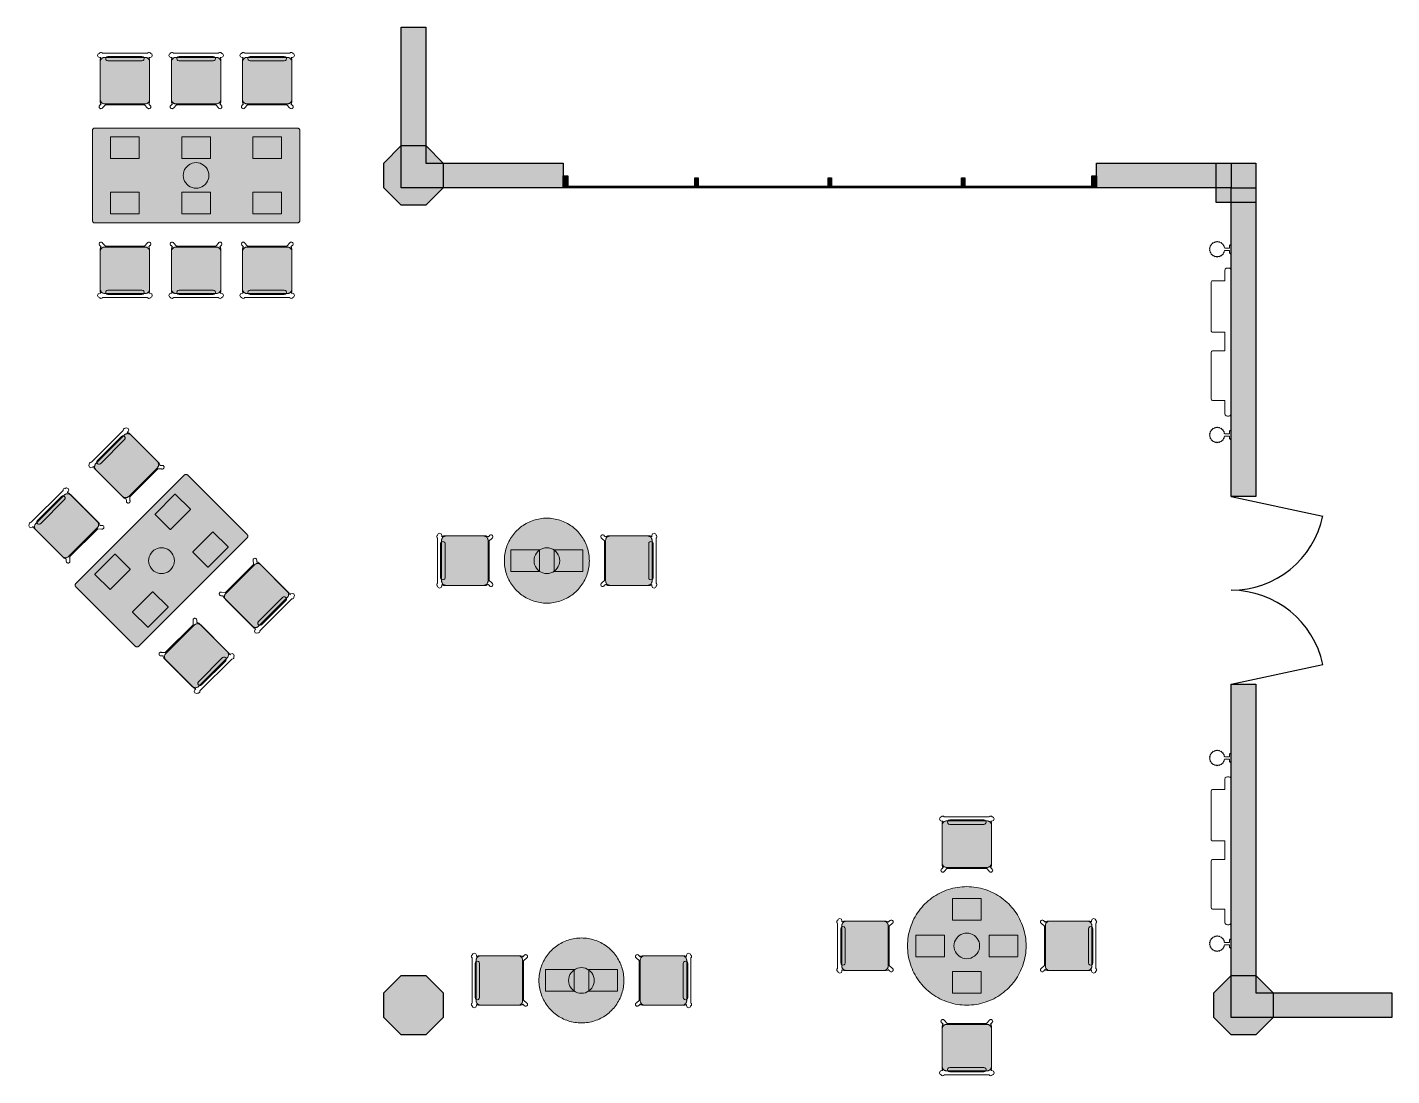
# Model space of a CAD drawing. Extents: x 2172.2 to 2210.6, y 415.3 to 458.1.
# Drawn here: x 2189.73 to 2203.54, y 436.2 to 446.82 of the extents above; entities that cross this region are included whole.
import ezdxf

# ---------------------------------------------------------------- set-up
doc = ezdxf.new("R2010")
doc.units = 0
for name, color, linetype, lineweight in [('AYAA_BR_CHAIRS', 7, 'CONTINUOUS', 18), ('AYAA_BR_COLUMNS', 8, 'CONTINUOUS', 30), ('AYAA_BR_FINE_DETAIL', 8, 'CONTINUOUS', 9), ('AYAA_BR_GLAZING', 4, 'CONTINUOUS', 13), ('AYAA_BR_TABLES', 7, 'CONTINUOUS', 18), ('AYAA_BR_WALL_DECOR', 32, 'CONTINUOUS', 13), ('AYAA_BR_WALL_LIGHTS', 32, 'CONTINUOUS', 13), ('AYAA_BR_WALLS', 7, 'CONTINUOUS', 30)]:
    doc.layers.add(name, color=color, linetype=linetype, lineweight=lineweight)

# ---------------------------------------------------------------- blocks, each defined once
blk = doc.blocks.new('AYAA_BR_ARCHITECTURE')
at = {"layer": 'AYAA_BR_COLUMNS', "true_color": 0xc2b092}
for points in [[(3.511421, 11.014322), (3.334645, 11.191097), (3.334678, 11.441131), (3.511421, 11.61787), (3.761419, 11.61787), (3.938195, 11.441095), (3.938195, 11.191097), (3.761419, 11.014322)], [(12.161418, 11.441093), (12.161418, 11.041099), (11.76142, 11.041145), (11.761422, 11.441093)], [(3.761419, 2.614322), (3.511421, 2.614322), (3.334645, 2.791097), (3.334678, 3.041131), (3.511421, 3.217871), (3.761419, 3.217871), (3.938195, 3.041095), (3.938195, 2.791097)], [(11.911421, 2.614322), (11.734645, 2.791097), (11.734677, 3.041131), (11.911421, 3.217871), (12.161419, 3.217871), (12.338195, 3.041095), (12.338195, 2.791097), (12.161419, 2.614322)]]:
    blk.add_hatch(color=256, dxfattribs=at).paths.add_polyline_path(points)
at = {"layer": 'AYAA_BR_WALLS', "true_color": 0xe4e1d8}
for points in [[(3.51142, 11.191096), (3.51142, 12.816096), (3.76142, 12.816096), (3.76142, 11.441096), (5.149808, 11.441096), (5.149808, 11.191096)], [(10.549808, 11.441096), (11.91142, 11.441096), (11.91142, 11.191096), (10.549808, 11.191096)], [(5.151808, 11.311096), (5.197808, 11.311096), (5.197808, 11.191096), (5.151808, 11.191096)], [(6.482808, 11.291096), (6.516808, 11.291096), (6.516808, 11.191096), (6.482808, 11.191096)], [(7.866808, 11.291096), (7.866808, 11.191096), (7.832808, 11.191096), (7.832808, 11.291096)], [(9.216808, 11.291096), (9.216808, 11.191096), (9.182808, 11.191096), (9.182808, 11.291096)], [(10.501808, 11.311096), (10.547808, 11.311096), (10.547808, 11.191096), (10.501808, 11.191096)], [(11.91142, 11.191096), (12.16142, 11.191096), (12.16142, 8.066096), (11.91142, 8.066096)], [(11.91142, 2.791096), (11.91142, 6.166096), (12.16142, 6.166096), (12.16142, 3.041096), (13.53642, 3.041096), (13.53642, 2.791096)]]:
    blk.add_hatch(color=256, dxfattribs=at).paths.add_polyline_path(points)
at = {"layer": 'AYAA_BR_COLUMNS', "linetype": 'CONTINUOUS', "lineweight": -2}
for points in [[(3.511421, 11.014322), (3.334645, 11.191097), (3.334678, 11.441131), (3.511421, 11.61787), (3.761419, 11.61787), (3.938195, 11.441095), (3.938195, 11.191097), (3.761419, 11.014322)], [(12.161418, 11.441093), (12.161418, 11.041099), (11.76142, 11.041145), (11.761422, 11.441093)], [(3.761419, 2.614322), (3.511421, 2.614322), (3.334645, 2.791097), (3.334678, 3.041131), (3.511421, 3.217871), (3.761419, 3.217871), (3.938195, 3.041095), (3.938195, 2.791097)], [(11.911421, 2.614322), (11.734645, 2.791097), (11.734677, 3.041131), (11.911421, 3.217871), (12.161419, 3.217871), (12.338195, 3.041095), (12.338195, 2.791097), (12.161419, 2.614322)]]:
    blk.add_lwpolyline(points, close=True, dxfattribs=at)
at = {"layer": 'AYAA_BR_GLAZING', "linetype": 'CONTINUOUS', "lineweight": -2}
blk.add_lwpolyline([(10.524808, 11.206096), (10.524808, 11.191096), (5.174808, 11.191096), (5.174808, 11.206096)], close=True, dxfattribs=at)
at = {"layer": 'AYAA_BR_WALLS', "linetype": 'CONTINUOUS', "lineweight": -2}
for points in [[(3.51142, 11.191096), (3.51142, 12.816096), (3.76142, 12.816096), (3.76142, 11.441096), (5.149808, 11.441096), (5.149808, 11.191096)], [(10.549808, 11.441096), (11.91142, 11.441096), (11.91142, 11.191096), (10.549808, 11.191096)], [(5.151808, 11.311096), (5.197808, 11.311096), (5.197808, 11.191096), (5.151808, 11.191096)], [(6.482808, 11.291096), (6.516808, 11.291096), (6.516808, 11.191096), (6.482808, 11.191096)], [(7.866808, 11.291096), (7.866808, 11.191096), (7.832808, 11.191096), (7.832808, 11.291096)], [(9.216808, 11.291096), (9.216808, 11.191096), (9.182808, 11.191096), (9.182808, 11.291096)], [(10.501808, 11.311096), (10.547808, 11.311096), (10.547808, 11.191096), (10.501808, 11.191096)], [(11.91142, 11.191096), (12.16142, 11.191096), (12.16142, 8.066096), (11.91142, 8.066096)], [(11.91142, 2.791096), (11.91142, 6.166096), (12.16142, 6.166096), (12.16142, 3.041096), (13.53642, 3.041096), (13.53642, 2.791096)]]:
    blk.add_lwpolyline(points, close=True, dxfattribs=at)
blk = doc.blocks.new('AYAA_BR_DOOR_D2')
at = {"color": 0, "linetype": 'CONTINUOUS'}
for points in [[(-0.95, 0), (-0.752, 0.929)], [(0.95, 0), (0.752, 0.929)]]:
    blk.add_lwpolyline(points, dxfattribs=at)
at = {"color": 0}
for centre, start, end in [((-0.95, 0), 0, 78), ((0.95, 0), 102, 180)]:
    blk.add_arc(centre, 0.95, start, end, dxfattribs=at)
blk = doc.blocks.new('AYAA_BR_TABLE_SIX')
at = {"true_color": 0xefe8d6}
blk.add_hatch(color=256, dxfattribs=at).paths.add_polyline_path([(-1.049148, -0.46147), (-1.049786, -0.458263), (-1.05, -0.455), (-1.05, 0.455), (-1.049786, 0.458263), (-1.049148, 0.46147), (-1.048097, 0.464567), (-1.046651, 0.4675), (-1.044834, 0.470219), (-1.042678, 0.472678), (-1.040219, 0.474834), (-1.0375, 0.476651), (-1.034567, 0.478097), (-1.03147, 0.479148), (-1.028263, 0.479786), (-1.025, 0.48), (1.025, 0.48), (1.028263, 0.479786), (1.03147, 0.479148), (1.034567, 0.478097), (1.0375, 0.476651), (1.040219, 0.474834), (1.042678, 0.472678), (1.044834, 0.470219), (1.046651, 0.4675), (1.048097, 0.464567), (1.049148, 0.46147), (1.049786, 0.458263), (1.05, 0.455), (1.05, -0.455), (1.049786, -0.458263), (1.049148, -0.46147), (1.048097, -0.464567), (1.046651, -0.4675), (1.044834, -0.470219), (1.042678, -0.472678), (1.040219, -0.474834), (1.0375, -0.476651), (1.034567, -0.478097), (1.03147, -0.479148), (1.028263, -0.479786), (1.025, -0.48), (-1.025, -0.48), (-1.028263, -0.479786), (-1.03147, -0.479148), (-1.034567, -0.478097), (-1.0375, -0.476651), (-1.040219, -0.474834), (-1.042678, -0.472678), (-1.044834, -0.470219), (-1.046651, -0.4675), (-1.048097, -0.464567)])
at = {"color": 0, "linetype": 'CONTINUOUS', "lineweight": -2}
blk.add_lwpolyline([(-1.05, -0.455), (-1.05, 0.455), (-1.049786, 0.458263), (-1.049148, 0.46147), (-1.048097, 0.464567), (-1.046651, 0.4675), (-1.044834, 0.470219), (-1.042678, 0.472678), (-1.040219, 0.474834), (-1.0375, 0.476651), (-1.034567, 0.478097), (-1.03147, 0.479148), (-1.028263, 0.479786), (-1.025, 0.48), (1.025, 0.48), (1.028263, 0.479786), (1.03147, 0.479148), (1.034567, 0.478097), (1.0375, 0.476651), (1.040219, 0.474834), (1.042678, 0.472678), (1.044834, 0.470219), (1.046651, 0.4675), (1.048097, 0.464567), (1.049148, 0.46147), (1.049786, 0.458263), (1.05, 0.455), (1.05, -0.455), (1.049786, -0.458263), (1.049148, -0.46147), (1.048097, -0.464567), (1.046651, -0.4675), (1.044834, -0.470219), (1.042678, -0.472678), (1.040219, -0.474834), (1.0375, -0.476651), (1.034567, -0.478097), (1.03147, -0.479148), (1.028263, -0.479786), (1.025, -0.48), (-1.025, -0.48), (-1.028263, -0.479786), (-1.03147, -0.479148), (-1.034567, -0.478097), (-1.0375, -0.476651), (-1.040219, -0.474834), (-1.042678, -0.472678), (-1.044834, -0.470219), (-1.046651, -0.4675), (-1.048097, -0.464567), (-1.049148, -0.46147), (-1.049786, -0.458263)], close=True, dxfattribs=at)
at = {"layer": 'AYAA_BR_FINE_DETAIL', "linetype": 'CONTINUOUS', "lineweight": -2}
for points in [[(-0.865, 0.388), (-0.864733, 0.388999), (-0.863999, 0.389733), (-0.863, 0.39), (-0.577, 0.39), (-0.576001, 0.389733), (-0.575267, 0.388999), (-0.575, 0.388), (-0.575, 0.172), (-0.575267, 0.171001), (-0.576001, 0.170267), (-0.577, 0.17), (-0.863, 0.17), (-0.863999, 0.170267), (-0.864733, 0.171001), (-0.865, 0.172)], [(0.143999, 0.389733), (0.144733, 0.388999), (0.145, 0.388), (0.145, 0.172), (0.144733, 0.171001), (0.143999, 0.170267), (0.143, 0.17), (-0.143, 0.17), (-0.143999, 0.170267), (-0.144733, 0.171001), (-0.145, 0.172), (-0.145, 0.388), (-0.144733, 0.388999), (-0.143999, 0.389733), (-0.143, 0.39), (0.143, 0.39)], [(0.577, 0.39), (0.863, 0.39), (0.863999, 0.389733), (0.864733, 0.388999), (0.865, 0.388), (0.865, 0.172), (0.864733, 0.171001), (0.863999, 0.170267), (0.863, 0.17), (0.577, 0.17), (0.576001, 0.170267), (0.575267, 0.171001), (0.575, 0.172), (0.575, 0.388), (0.575267, 0.388999), (0.576001, 0.389733)], [(-0.123637, 0.040172), (-0.115831, 0.059019), (-0.105172, 0.076412), (-0.091924, 0.091924), (-0.076412, 0.105172), (-0.059019, 0.115831), (-0.040172, 0.123637), (-0.020336, 0.128399), (0, 0.13), (0.020336, 0.128399), (0.040172, 0.123637), (0.059019, 0.115831), (0.076412, 0.105172), (0.091924, 0.091924), (0.105172, 0.076412), (0.115831, 0.059019), (0.123637, 0.040172), (0.128399, 0.020336), (0.13, 0), (0.128399, -0.020336), (0.123637, -0.040172), (0.115831, -0.059019), (0.105172, -0.076412), (0.091924, -0.091924), (0.076412, -0.105172), (0.059019, -0.115831), (0.040172, -0.123637), (0.020336, -0.128399), (0, -0.13), (-0.020336, -0.128399), (-0.040172, -0.123637), (-0.059019, -0.115831), (-0.076412, -0.105172), (-0.091924, -0.091924), (-0.105172, -0.076412), (-0.115831, -0.059019), (-0.123637, -0.040172), (-0.128399, -0.020336), (-0.13, 0), (-0.128399, 0.020336)], [(-0.576001, -0.170267), (-0.575267, -0.171001), (-0.575, -0.172), (-0.575, -0.388), (-0.575267, -0.388999), (-0.576001, -0.389733), (-0.577, -0.39), (-0.863, -0.39), (-0.863999, -0.389733), (-0.864733, -0.388999), (-0.865, -0.388), (-0.865, -0.172), (-0.864733, -0.171001), (-0.863999, -0.170267), (-0.863, -0.17), (-0.577, -0.17)], [(-0.143, -0.17), (0.143, -0.17), (0.143999, -0.170267), (0.144733, -0.171001), (0.145, -0.172), (0.145, -0.388), (0.144733, -0.388999), (0.143999, -0.389733), (0.143, -0.39), (-0.143, -0.39), (-0.143999, -0.389733), (-0.144733, -0.388999), (-0.145, -0.388), (-0.145, -0.172), (-0.144733, -0.171001), (-0.143999, -0.170267)], [(0.576001, -0.170267), (0.577, -0.17), (0.863, -0.17), (0.863999, -0.170267), (0.864733, -0.171001), (0.865, -0.172), (0.865, -0.388), (0.864733, -0.388999), (0.863999, -0.389733), (0.863, -0.39), (0.577, -0.39), (0.576001, -0.389733), (0.575267, -0.388999), (0.575, -0.388), (0.575, -0.172), (0.575267, -0.171001)]]:
    blk.add_lwpolyline(points, close=True, dxfattribs=at)
blk = doc.blocks.new('AYAA_BR_CHAIR_OLIVE')
at = {"true_color": 0xd7dec3}
blk.add_hatch(color=256, dxfattribs=at).paths.add_polyline_path([(-0.247475, -0.204863), (-0.248872, -0.200013), (-0.249717, -0.195038), (-0.25, -0.19), (-0.25, 0.19), (-0.249717, 0.195038), (-0.248872, 0.200013), (-0.247475, 0.204863), (-0.245544, 0.209525), (-0.243103, 0.213941), (-0.240182, 0.218057), (-0.23682, 0.22182), (-0.233057, 0.225182), (-0.228941, 0.228103), (-0.224525, 0.230544), (-0.219863, 0.232475), (-0.215013, 0.233872), (-0.210038, 0.234717), (-0.205, 0.235), (0.205, 0.235), (0.210038, 0.234717), (0.215013, 0.233872), (0.219863, 0.232475), (0.224525, 0.230544), (0.228941, 0.228103), (0.233057, 0.225182), (0.23682, 0.22182), (0.240182, 0.218057), (0.243103, 0.213941), (0.245544, 0.209525), (0.247475, 0.204863), (0.248872, 0.200013), (0.249717, 0.195038), (0.25, 0.19), (0.25, -0.19), (0.249717, -0.195038), (0.248872, -0.200013), (0.247475, -0.204863), (0.245544, -0.209525), (0.243103, -0.213941), (0.240182, -0.218057), (0.23682, -0.22182), (0.233057, -0.225182), (0.228941, -0.228103), (0.224525, -0.230544), (0.219863, -0.232475), (0.215013, -0.233872), (0.210038, -0.234717), (0.205, -0.235), (-0.205, -0.235), (-0.210038, -0.234717), (-0.215013, -0.233872), (-0.219863, -0.232475), (-0.224525, -0.230544), (-0.228941, -0.228103), (-0.233057, -0.225182), (-0.23682, -0.22182), (-0.240182, -0.218057), (-0.243103, -0.213941), (-0.245544, -0.209525)])
at = {"color": 0, "linetype": 'CONTINUOUS', "lineweight": -2}
for points in [[(-0.255, -0.233), (-0.242972, -0.233), (-0.245992, -0.22998), (-0.25, -0.215), (-0.25, 0.215), (-0.245992, 0.22998), (-0.240149, 0.235823), (-0.252556, 0.249383), (-0.254118, 0.250179), (-0.258321, 0.254382), (-0.26102, 0.259679), (-0.26195, 0.26555), (-0.26102, 0.271421), (-0.258321, 0.276718), (-0.254118, 0.280921), (-0.248821, 0.28362), (-0.24295, 0.28455), (-0.237079, 0.28362), (-0.231782, 0.280921), (-0.227579, 0.276718), (-0.22608, 0.273776), (-0.20172, 0.24715), (-0.200943, 0.245), (0.200943, 0.245), (0.20172, 0.24715), (0.22608, 0.273776), (0.227579, 0.276718), (0.231782, 0.280921), (0.237079, 0.28362), (0.24295, 0.28455), (0.248821, 0.28362), (0.254118, 0.280921), (0.258321, 0.276718), (0.26102, 0.271421), (0.26195, 0.26555), (0.26102, 0.259679), (0.258321, 0.254382), (0.254118, 0.250179), (0.252556, 0.249383), (0.240149, 0.235823), (0.245992, 0.22998), (0.25, 0.215), (0.25, -0.215), (0.245992, -0.22998), (0.242972, -0.233), (0.255, -0.233), (0.270556, -0.239444), (0.277, -0.255), (0.270556, -0.270556), (0.259027, -0.275332), (0.258321, -0.276718), (0.254118, -0.280921), (0.248821, -0.28362), (0.24295, -0.28455), (0.237079, -0.28362), (0.231782, -0.280921), (0.227861, -0.277), (-0.227861, -0.277), (-0.231782, -0.280921), (-0.237079, -0.28362), (-0.24295, -0.28455), (-0.248821, -0.28362), (-0.254118, -0.280921), (-0.258321, -0.276718), (-0.259027, -0.275332), (-0.270556, -0.270556), (-0.277, -0.255), (-0.270556, -0.239444)], [(-0.247475, -0.204863), (-0.248872, -0.200013), (-0.249717, -0.195038), (-0.25, -0.19), (-0.25, 0.19), (-0.249717, 0.195038), (-0.248872, 0.200013), (-0.247475, 0.204863), (-0.245544, 0.209525), (-0.243103, 0.213941), (-0.240182, 0.218057), (-0.23682, 0.22182), (-0.233057, 0.225182), (-0.228941, 0.228103), (-0.224525, 0.230544), (-0.219863, 0.232475), (-0.215013, 0.233872), (-0.210038, 0.234717), (-0.205, 0.235), (0.205, 0.235), (0.210038, 0.234717), (0.215013, 0.233872), (0.219863, 0.232475), (0.224525, 0.230544), (0.228941, 0.228103), (0.233057, 0.225182), (0.23682, 0.22182), (0.240182, 0.218057), (0.243103, 0.213941), (0.245544, 0.209525), (0.247475, 0.204863), (0.248872, 0.200013), (0.249717, 0.195038), (0.25, 0.19), (0.25, -0.19), (0.249717, -0.195038), (0.248872, -0.200013), (0.247475, -0.204863), (0.245544, -0.209525), (0.243103, -0.213941), (0.240182, -0.218057), (0.23682, -0.22182), (0.233057, -0.225182), (0.228941, -0.228103), (0.224525, -0.230544), (0.219863, -0.232475), (0.215013, -0.233872), (0.210038, -0.234717), (0.205, -0.235), (-0.205, -0.235), (-0.210038, -0.234717), (-0.215013, -0.233872), (-0.219863, -0.232475), (-0.224525, -0.230544), (-0.228941, -0.228103), (-0.233057, -0.225182), (-0.23682, -0.22182), (-0.240182, -0.218057), (-0.243103, -0.213941), (-0.245544, -0.209525)], [(-0.183735, -0.203506), (-0.1725, -0.2005), (0.1725, -0.2005), (0.183735, -0.203506), (0.191994, -0.211765), (0.195, -0.223), (0.191994, -0.234235), (0.183735, -0.242494), (0.1725, -0.2455), (-0.1725, -0.2455), (-0.183735, -0.242494), (-0.191994, -0.234235), (-0.195, -0.223), (-0.191994, -0.211765)]]:
    blk.add_lwpolyline(points, close=True, dxfattribs=at)
blk = doc.blocks.new('AYAA_BR_CHAIR_IVORY')
at = {"true_color": 0xeee6d3}
blk.add_hatch(color=256, dxfattribs=at).paths.add_polyline_path([(-0.247475, -0.204863), (-0.248872, -0.200013), (-0.249717, -0.195038), (-0.25, -0.19), (-0.25, 0.19), (-0.249717, 0.195038), (-0.248872, 0.200013), (-0.247475, 0.204863), (-0.245544, 0.209525), (-0.243103, 0.213941), (-0.240182, 0.218057), (-0.23682, 0.22182), (-0.233057, 0.225182), (-0.228941, 0.228103), (-0.224525, 0.230544), (-0.219863, 0.232475), (-0.215013, 0.233872), (-0.210038, 0.234717), (-0.205, 0.235), (0.205, 0.235), (0.210038, 0.234717), (0.215013, 0.233872), (0.219863, 0.232475), (0.224525, 0.230544), (0.228941, 0.228103), (0.233057, 0.225182), (0.23682, 0.22182), (0.240182, 0.218057), (0.243103, 0.213941), (0.245544, 0.209525), (0.247475, 0.204863), (0.248872, 0.200013), (0.249717, 0.195038), (0.25, 0.19), (0.25, -0.19), (0.249717, -0.195038), (0.248872, -0.200013), (0.247475, -0.204863), (0.245544, -0.209525), (0.243103, -0.213941), (0.240182, -0.218057), (0.23682, -0.22182), (0.233057, -0.225182), (0.228941, -0.228103), (0.224525, -0.230544), (0.219863, -0.232475), (0.215013, -0.233872), (0.210038, -0.234717), (0.205, -0.235), (-0.205, -0.235), (-0.210038, -0.234717), (-0.215013, -0.233872), (-0.219863, -0.232475), (-0.224525, -0.230544), (-0.228941, -0.228103), (-0.233057, -0.225182), (-0.23682, -0.22182), (-0.240182, -0.218057), (-0.243103, -0.213941), (-0.245544, -0.209525)])
at = {"color": 0, "linetype": 'CONTINUOUS', "lineweight": -2}
for points in [[(-0.255, -0.233), (-0.242972, -0.233), (-0.245992, -0.22998), (-0.25, -0.215), (-0.25, 0.215), (-0.245992, 0.22998), (-0.240149, 0.235823), (-0.252556, 0.249383), (-0.254118, 0.250179), (-0.258321, 0.254382), (-0.26102, 0.259679), (-0.26195, 0.26555), (-0.26102, 0.271421), (-0.258321, 0.276718), (-0.254118, 0.280921), (-0.248821, 0.28362), (-0.24295, 0.28455), (-0.237079, 0.28362), (-0.231782, 0.280921), (-0.227579, 0.276718), (-0.22608, 0.273776), (-0.20172, 0.24715), (-0.200943, 0.245), (0.200943, 0.245), (0.20172, 0.24715), (0.22608, 0.273776), (0.227579, 0.276718), (0.231782, 0.280921), (0.237079, 0.28362), (0.24295, 0.28455), (0.248821, 0.28362), (0.254118, 0.280921), (0.258321, 0.276718), (0.26102, 0.271421), (0.26195, 0.26555), (0.26102, 0.259679), (0.258321, 0.254382), (0.254118, 0.250179), (0.252556, 0.249383), (0.240149, 0.235823), (0.245992, 0.22998), (0.25, 0.215), (0.25, -0.215), (0.245992, -0.22998), (0.242972, -0.233), (0.255, -0.233), (0.270556, -0.239444), (0.277, -0.255), (0.270556, -0.270556), (0.259027, -0.275332), (0.258321, -0.276718), (0.254118, -0.280921), (0.248821, -0.28362), (0.24295, -0.28455), (0.237079, -0.28362), (0.231782, -0.280921), (0.227861, -0.277), (-0.227861, -0.277), (-0.231782, -0.280921), (-0.237079, -0.28362), (-0.24295, -0.28455), (-0.248821, -0.28362), (-0.254118, -0.280921), (-0.258321, -0.276718), (-0.259027, -0.275332), (-0.270556, -0.270556), (-0.277, -0.255), (-0.270556, -0.239444)], [(-0.247475, -0.204863), (-0.248872, -0.200013), (-0.249717, -0.195038), (-0.25, -0.19), (-0.25, 0.19), (-0.249717, 0.195038), (-0.248872, 0.200013), (-0.247475, 0.204863), (-0.245544, 0.209525), (-0.243103, 0.213941), (-0.240182, 0.218057), (-0.23682, 0.22182), (-0.233057, 0.225182), (-0.228941, 0.228103), (-0.224525, 0.230544), (-0.219863, 0.232475), (-0.215013, 0.233872), (-0.210038, 0.234717), (-0.205, 0.235), (0.205, 0.235), (0.210038, 0.234717), (0.215013, 0.233872), (0.219863, 0.232475), (0.224525, 0.230544), (0.228941, 0.228103), (0.233057, 0.225182), (0.23682, 0.22182), (0.240182, 0.218057), (0.243103, 0.213941), (0.245544, 0.209525), (0.247475, 0.204863), (0.248872, 0.200013), (0.249717, 0.195038), (0.25, 0.19), (0.25, -0.19), (0.249717, -0.195038), (0.248872, -0.200013), (0.247475, -0.204863), (0.245544, -0.209525), (0.243103, -0.213941), (0.240182, -0.218057), (0.23682, -0.22182), (0.233057, -0.225182), (0.228941, -0.228103), (0.224525, -0.230544), (0.219863, -0.232475), (0.215013, -0.233872), (0.210038, -0.234717), (0.205, -0.235), (-0.205, -0.235), (-0.210038, -0.234717), (-0.215013, -0.233872), (-0.219863, -0.232475), (-0.224525, -0.230544), (-0.228941, -0.228103), (-0.233057, -0.225182), (-0.23682, -0.22182), (-0.240182, -0.218057), (-0.243103, -0.213941), (-0.245544, -0.209525)], [(-0.183735, -0.203506), (-0.1725, -0.2005), (0.1725, -0.2005), (0.183735, -0.203506), (0.191994, -0.211765), (0.195, -0.223), (0.191994, -0.234235), (0.183735, -0.242494), (0.1725, -0.2455), (-0.1725, -0.2455), (-0.183735, -0.242494), (-0.191994, -0.234235), (-0.195, -0.223), (-0.191994, -0.211765)]]:
    blk.add_lwpolyline(points, close=True, dxfattribs=at)
blk = doc.blocks.new('AYAA_BR_TABLE_ROUND')
at = {"true_color": 0xefe8d6}
blk.add_hatch(color=256, dxfattribs=at).paths.add_polyline_path([(-0.523498, -0.293173), (-0.534604, -0.272394), (-0.544886, -0.251196), (-0.554328, -0.22961), (-0.562915, -0.20767), (-0.570634, -0.18541), (-0.577473, -0.162864), (-0.583422, -0.140067), (-0.588471, -0.117054), (-0.592613, -0.093861), (-0.595841, -0.070522), (-0.59815, -0.047075), (-0.599537, -0.023556), (-0.6, 0), (-0.599537, 0.023556), (-0.59815, 0.047075), (-0.595841, 0.070522), (-0.592613, 0.093861), (-0.588471, 0.117054), (-0.583422, 0.140067), (-0.577473, 0.162864), (-0.570634, 0.18541), (-0.562915, 0.20767), (-0.554328, 0.22961), (-0.544886, 0.251196), (-0.534604, 0.272394), (-0.523498, 0.293173), (-0.511584, 0.313499), (-0.498882, 0.333342), (-0.48541, 0.352671), (-0.47119, 0.371456), (-0.456244, 0.389669), (-0.440594, 0.40728), (-0.424264, 0.424264), (-0.40728, 0.440594), (-0.389669, 0.456244), (-0.371456, 0.47119), (-0.352671, 0.48541), (-0.333342, 0.498882), (-0.313499, 0.511584), (-0.293173, 0.523498), (-0.272394, 0.534604), (-0.251196, 0.544886), (-0.22961, 0.554328), (-0.20767, 0.562915), (-0.18541, 0.570634), (-0.162864, 0.577473), (-0.140067, 0.583422), (-0.117054, 0.588471), (-0.093861, 0.592613), (-0.070522, 0.595841), (-0.047075, 0.59815), (-0.023556, 0.599537), (0, 0.6), (0.023556, 0.599537), (0.047075, 0.59815), (0.070522, 0.595841), (0.093861, 0.592613), (0.117054, 0.588471), (0.140067, 0.583422), (0.162864, 0.577473), (0.18541, 0.570634), (0.20767, 0.562915), (0.22961, 0.554328), (0.251196, 0.544886), (0.272394, 0.534604), (0.293173, 0.523498), (0.313499, 0.511584), (0.333342, 0.498882), (0.352671, 0.48541), (0.371456, 0.47119), (0.389669, 0.456244), (0.40728, 0.440594), (0.424264, 0.424264), (0.440594, 0.40728), (0.456244, 0.389669), (0.47119, 0.371456), (0.48541, 0.352671), (0.498882, 0.333342), (0.511584, 0.313499), (0.523498, 0.293173), (0.534604, 0.272394), (0.544886, 0.251196), (0.554328, 0.22961), (0.562915, 0.20767), (0.570634, 0.18541), (0.577473, 0.162864), (0.583422, 0.140067), (0.588471, 0.117054), (0.592613, 0.093861), (0.595841, 0.070522), (0.59815, 0.047075), (0.599537, 0.023556), (0.6, 0), (0.599537, -0.023556), (0.59815, -0.047075), (0.595841, -0.070522), (0.592613, -0.093861), (0.588471, -0.117054), (0.583422, -0.140067), (0.577473, -0.162864), (0.570634, -0.18541), (0.562915, -0.20767), (0.554328, -0.22961), (0.544886, -0.251196), (0.534604, -0.272394), (0.523498, -0.293173), (0.511584, -0.313499), (0.498882, -0.333342), (0.48541, -0.352671), (0.47119, -0.371456), (0.456244, -0.389669), (0.440594, -0.40728), (0.424264, -0.424264), (0.40728, -0.440594), (0.389669, -0.456244), (0.371456, -0.47119), (0.352671, -0.48541), (0.333342, -0.498882), (0.313499, -0.511584), (0.293173, -0.523498), (0.272394, -0.534604), (0.251196, -0.544886), (0.22961, -0.554328), (0.20767, -0.562915), (0.18541, -0.570634), (0.162864, -0.577473), (0.140067, -0.583422), (0.117054, -0.588471), (0.093861, -0.592613), (0.070522, -0.595841), (0.047075, -0.59815), (0.023556, -0.599537), (0, -0.6), (-0.023556, -0.599537), (-0.047075, -0.59815), (-0.070522, -0.595841), (-0.093861, -0.592613), (-0.117054, -0.588471), (-0.140067, -0.583422), (-0.162864, -0.577473), (-0.18541, -0.570634), (-0.20767, -0.562915), (-0.22961, -0.554328), (-0.251196, -0.544886), (-0.272394, -0.534604), (-0.293173, -0.523498), (-0.313499, -0.511584), (-0.333342, -0.498882), (-0.352671, -0.48541), (-0.371456, -0.47119), (-0.389669, -0.456244), (-0.40728, -0.440594), (-0.424264, -0.424264), (-0.440594, -0.40728), (-0.456244, -0.389669), (-0.47119, -0.371456), (-0.48541, -0.352671), (-0.498882, -0.333342), (-0.511584, -0.313499)])
at = {"color": 0, "linetype": 'CONTINUOUS', "lineweight": -2}
blk.add_lwpolyline([(-0.498882, -0.333342), (-0.511584, -0.313499), (-0.523498, -0.293173), (-0.534604, -0.272394), (-0.544886, -0.251196), (-0.554328, -0.22961), (-0.562915, -0.20767), (-0.570634, -0.18541), (-0.577473, -0.162864), (-0.583422, -0.140067), (-0.588471, -0.117054), (-0.592613, -0.093861), (-0.595841, -0.070522), (-0.59815, -0.047075), (-0.599537, -0.023556), (-0.6, 0), (-0.599537, 0.023556), (-0.59815, 0.047075), (-0.595841, 0.070522), (-0.592613, 0.093861), (-0.588471, 0.117054), (-0.583422, 0.140067), (-0.577473, 0.162864), (-0.570634, 0.18541), (-0.562915, 0.20767), (-0.554328, 0.22961), (-0.544886, 0.251196), (-0.534604, 0.272394), (-0.523498, 0.293173), (-0.511584, 0.313499), (-0.498882, 0.333342), (-0.48541, 0.352671), (-0.47119, 0.371456), (-0.456244, 0.389669), (-0.440594, 0.40728), (-0.424264, 0.424264), (-0.40728, 0.440594), (-0.389669, 0.456244), (-0.371456, 0.47119), (-0.352671, 0.48541), (-0.333342, 0.498882), (-0.313499, 0.511584), (-0.293173, 0.523498), (-0.272394, 0.534604), (-0.251196, 0.544886), (-0.22961, 0.554328), (-0.20767, 0.562915), (-0.18541, 0.570634), (-0.162864, 0.577473), (-0.140067, 0.583422), (-0.117054, 0.588471), (-0.093861, 0.592613), (-0.070522, 0.595841), (-0.047075, 0.59815), (-0.023556, 0.599537), (0, 0.6), (0.023556, 0.599537), (0.047075, 0.59815), (0.070522, 0.595841), (0.093861, 0.592613), (0.117054, 0.588471), (0.140067, 0.583422), (0.162864, 0.577473), (0.18541, 0.570634), (0.20767, 0.562915), (0.22961, 0.554328), (0.251196, 0.544886), (0.272394, 0.534604), (0.293173, 0.523498), (0.313499, 0.511584), (0.333342, 0.498882), (0.352671, 0.48541), (0.371456, 0.47119), (0.389669, 0.456244), (0.40728, 0.440594), (0.424264, 0.424264), (0.440594, 0.40728), (0.456244, 0.389669), (0.47119, 0.371456), (0.48541, 0.352671), (0.498882, 0.333342), (0.511584, 0.313499), (0.523498, 0.293173), (0.534604, 0.272394), (0.544886, 0.251196), (0.554328, 0.22961), (0.562915, 0.20767), (0.570634, 0.18541), (0.577473, 0.162864), (0.583422, 0.140067), (0.588471, 0.117054), (0.592613, 0.093861), (0.595841, 0.070522), (0.59815, 0.047075), (0.599537, 0.023556), (0.6, 0), (0.599537, -0.023556), (0.59815, -0.047075), (0.595841, -0.070522), (0.592613, -0.093861), (0.588471, -0.117054), (0.583422, -0.140067), (0.577473, -0.162864), (0.570634, -0.18541), (0.562915, -0.20767), (0.554328, -0.22961), (0.544886, -0.251196), (0.534604, -0.272394), (0.523498, -0.293173), (0.511584, -0.313499), (0.498882, -0.333342), (0.48541, -0.352671), (0.47119, -0.371456), (0.456244, -0.389669), (0.440594, -0.40728), (0.424264, -0.424264), (0.40728, -0.440594), (0.389669, -0.456244), (0.371456, -0.47119), (0.352671, -0.48541), (0.333342, -0.498882), (0.313499, -0.511584), (0.293173, -0.523498), (0.272394, -0.534604), (0.251196, -0.544886), (0.22961, -0.554328), (0.20767, -0.562915), (0.18541, -0.570634), (0.162864, -0.577473), (0.140067, -0.583422), (0.117054, -0.588471), (0.093861, -0.592613), (0.070522, -0.595841), (0.047075, -0.59815), (0.023556, -0.599537), (0, -0.6), (-0.023556, -0.599537), (-0.047075, -0.59815), (-0.070522, -0.595841), (-0.093861, -0.592613), (-0.117054, -0.588471), (-0.140067, -0.583422), (-0.162864, -0.577473), (-0.18541, -0.570634), (-0.20767, -0.562915), (-0.22961, -0.554328), (-0.251196, -0.544886), (-0.272394, -0.534604), (-0.293173, -0.523498), (-0.313499, -0.511584), (-0.333342, -0.498882), (-0.352671, -0.48541), (-0.371456, -0.47119), (-0.389669, -0.456244), (-0.40728, -0.440594), (-0.424264, -0.424264), (-0.440594, -0.40728), (-0.456244, -0.389669), (-0.47119, -0.371456), (-0.48541, -0.352671)], close=True, dxfattribs=at)
at = {"layer": 'AYAA_BR_FINE_DETAIL', "linetype": 'CONTINUOUS', "lineweight": -2}
for points in [[(-0.143999, 0.479733), (-0.143, 0.48), (0.143, 0.48), (0.143999, 0.479733), (0.144733, 0.478999), (0.145, 0.478), (0.145, 0.262), (0.144733, 0.261001), (0.143999, 0.260267), (0.143, 0.26), (-0.143, 0.26), (-0.143999, 0.260267), (-0.144733, 0.261001), (-0.145, 0.262), (-0.145, 0.478), (-0.144733, 0.478999)], [(-0.227, 0.11), (-0.226001, 0.109733), (-0.225267, 0.108999), (-0.225, 0.108), (-0.225, -0.108), (-0.225267, -0.108999), (-0.226001, -0.109733), (-0.227, -0.11), (-0.513, -0.11), (-0.513999, -0.109733), (-0.514733, -0.108999), (-0.515, -0.108), (-0.515, 0.108), (-0.514733, 0.108999), (-0.513999, 0.109733), (-0.513, 0.11)], [(-0.123637, 0.040172), (-0.115831, 0.059019), (-0.105172, 0.076412), (-0.091924, 0.091924), (-0.076412, 0.105172), (-0.059019, 0.115831), (-0.040172, 0.123637), (-0.020336, 0.128399), (0, 0.13), (0.020336, 0.128399), (0.040172, 0.123637), (0.059019, 0.115831), (0.076412, 0.105172), (0.091924, 0.091924), (0.105172, 0.076412), (0.115831, 0.059019), (0.123637, 0.040172), (0.128399, 0.020336), (0.13, 0), (0.128399, -0.020336), (0.123637, -0.040172), (0.115831, -0.059019), (0.105172, -0.076412), (0.091924, -0.091924), (0.076412, -0.105172), (0.059019, -0.115831), (0.040172, -0.123637), (0.020336, -0.128399), (0, -0.13), (-0.020336, -0.128399), (-0.040172, -0.123637), (-0.059019, -0.115831), (-0.076412, -0.105172), (-0.091924, -0.091924), (-0.105172, -0.076412), (-0.115831, -0.059019), (-0.123637, -0.040172), (-0.128399, -0.020336), (-0.13, 0), (-0.128399, 0.020336)], [(0.225, -0.108), (0.225, 0.108), (0.225267, 0.108999), (0.226001, 0.109733), (0.227, 0.11), (0.513, 0.11), (0.513999, 0.109733), (0.514733, 0.108999), (0.515, 0.108), (0.515, -0.108), (0.514733, -0.108999), (0.513999, -0.109733), (0.513, -0.11), (0.227, -0.11), (0.226001, -0.109733), (0.225267, -0.108999)], [(-0.143, -0.26), (0.143, -0.26), (0.143999, -0.260267), (0.144733, -0.261001), (0.145, -0.262), (0.145, -0.478), (0.144733, -0.478999), (0.143999, -0.479733), (0.143, -0.48), (-0.143, -0.48), (-0.143999, -0.479733), (-0.144733, -0.478999), (-0.145, -0.478), (-0.145, -0.262), (-0.144733, -0.261001), (-0.143999, -0.260267)]]:
    blk.add_lwpolyline(points, close=True, dxfattribs=at)
blk = doc.blocks.new('AYAA_BR_TABLE_TWO')
at = {"true_color": 0xefe8d6}
blk.add_hatch(color=256, dxfattribs=at).paths.add_polyline_path([(-0.408954, -0.132877), (-0.413856, -0.116719), (-0.418119, -0.100382), (-0.421738, -0.083889), (-0.424706, -0.067267), (-0.427019, -0.050541), (-0.428674, -0.033737), (-0.429668, -0.016882), (-0.43, 0), (-0.429668, 0.016882), (-0.428674, 0.033737), (-0.427019, 0.050541), (-0.424706, 0.067267), (-0.421738, 0.083889), (-0.418119, 0.100382), (-0.413856, 0.116719), (-0.408954, 0.132877), (-0.403422, 0.14883), (-0.397268, 0.164554), (-0.390502, 0.180024), (-0.383133, 0.195216), (-0.375173, 0.210107), (-0.366635, 0.224674), (-0.357532, 0.238895), (-0.347877, 0.252748), (-0.337686, 0.26621), (-0.326975, 0.279263), (-0.315759, 0.291884), (-0.304056, 0.304056), (-0.291884, 0.315759), (-0.279263, 0.326975), (-0.26621, 0.337686), (-0.252748, 0.347877), (-0.238895, 0.357532), (-0.224674, 0.366635), (-0.210107, 0.375173), (-0.195216, 0.383133), (-0.180024, 0.390502), (-0.164554, 0.397268), (-0.14883, 0.403422), (-0.132877, 0.408954), (-0.116719, 0.413856), (-0.100382, 0.418119), (-0.083889, 0.421738), (-0.067267, 0.424706), (-0.050541, 0.427019), (-0.033737, 0.428674), (-0.016882, 0.429668), (0, 0.43), (0.016882, 0.429668), (0.033737, 0.428674), (0.050541, 0.427019), (0.067267, 0.424706), (0.083889, 0.421738), (0.100382, 0.418119), (0.116719, 0.413856), (0.132877, 0.408954), (0.14883, 0.403422), (0.164554, 0.397268), (0.180024, 0.390502), (0.195216, 0.383133), (0.210107, 0.375173), (0.224674, 0.366635), (0.238895, 0.357532), (0.252748, 0.347877), (0.26621, 0.337686), (0.279263, 0.326975), (0.291884, 0.315759), (0.304056, 0.304056), (0.315759, 0.291884), (0.326975, 0.279263), (0.337686, 0.26621), (0.347877, 0.252748), (0.357532, 0.238895), (0.366635, 0.224674), (0.375173, 0.210107), (0.383133, 0.195216), (0.390502, 0.180024), (0.397268, 0.164554), (0.403422, 0.14883), (0.408954, 0.132877), (0.413856, 0.116719), (0.418119, 0.100382), (0.421738, 0.083889), (0.424706, 0.067267), (0.427019, 0.050541), (0.428674, 0.033737), (0.429668, 0.016882), (0.43, 0), (0.429668, -0.016882), (0.428674, -0.033737), (0.427019, -0.050541), (0.424706, -0.067267), (0.421738, -0.083889), (0.418119, -0.100382), (0.413856, -0.116719), (0.408954, -0.132877), (0.403422, -0.14883), (0.397268, -0.164554), (0.390502, -0.180024), (0.383133, -0.195216), (0.375173, -0.210107), (0.366635, -0.224674), (0.357532, -0.238895), (0.347877, -0.252748), (0.337686, -0.26621), (0.326975, -0.279263), (0.315759, -0.291884), (0.304056, -0.304056), (0.291884, -0.315759), (0.279263, -0.326975), (0.26621, -0.337686), (0.252748, -0.347877), (0.238895, -0.357532), (0.224674, -0.366635), (0.210107, -0.375173), (0.195216, -0.383133), (0.180024, -0.390502), (0.164554, -0.397268), (0.14883, -0.403422), (0.132877, -0.408954), (0.116719, -0.413856), (0.100382, -0.418119), (0.083889, -0.421738), (0.067267, -0.424706), (0.050541, -0.427019), (0.033737, -0.428674), (0.016882, -0.429668), (0, -0.43), (-0.016882, -0.429668), (-0.033737, -0.428674), (-0.050541, -0.427019), (-0.067267, -0.424706), (-0.083889, -0.421738), (-0.100382, -0.418119), (-0.116719, -0.413856), (-0.132877, -0.408954), (-0.14883, -0.403422), (-0.164554, -0.397268), (-0.180024, -0.390502), (-0.195216, -0.383133), (-0.210107, -0.375173), (-0.224674, -0.366635), (-0.238895, -0.357532), (-0.252748, -0.347877), (-0.26621, -0.337686), (-0.279263, -0.326975), (-0.291884, -0.315759), (-0.304056, -0.304056), (-0.315759, -0.291884), (-0.326975, -0.279263), (-0.337686, -0.26621), (-0.347877, -0.252748), (-0.357532, -0.238895), (-0.366635, -0.224674), (-0.375173, -0.210107), (-0.383133, -0.195216), (-0.390502, -0.180024), (-0.397268, -0.164554), (-0.403422, -0.14883)])
at = {"color": 0, "linetype": 'CONTINUOUS', "lineweight": -2}
blk.add_lwpolyline([(-0.116719, -0.413856), (-0.132877, -0.408954), (-0.14883, -0.403422), (-0.164554, -0.397268), (-0.180024, -0.390502), (-0.195216, -0.383133), (-0.210107, -0.375173), (-0.224674, -0.366635), (-0.238895, -0.357532), (-0.252748, -0.347877), (-0.26621, -0.337686), (-0.279263, -0.326975), (-0.291884, -0.315759), (-0.304056, -0.304056), (-0.315759, -0.291884), (-0.326975, -0.279263), (-0.337686, -0.26621), (-0.347877, -0.252748), (-0.357532, -0.238895), (-0.366635, -0.224674), (-0.375173, -0.210107), (-0.383133, -0.195216), (-0.390502, -0.180024), (-0.397268, -0.164554), (-0.403422, -0.14883), (-0.408954, -0.132877), (-0.413856, -0.116719), (-0.418119, -0.100382), (-0.421738, -0.083889), (-0.424706, -0.067267), (-0.427019, -0.050541), (-0.428674, -0.033737), (-0.429668, -0.016882), (-0.43, 0), (-0.429668, 0.016882), (-0.428674, 0.033737), (-0.427019, 0.050541), (-0.424706, 0.067267), (-0.421738, 0.083889), (-0.418119, 0.100382), (-0.413856, 0.116719), (-0.408954, 0.132877), (-0.403422, 0.14883), (-0.397268, 0.164554), (-0.390502, 0.180024), (-0.383133, 0.195216), (-0.375173, 0.210107), (-0.366635, 0.224674), (-0.357532, 0.238895), (-0.347877, 0.252748), (-0.337686, 0.26621), (-0.326975, 0.279263), (-0.315759, 0.291884), (-0.304056, 0.304056), (-0.291884, 0.315759), (-0.279263, 0.326975), (-0.26621, 0.337686), (-0.252748, 0.347877), (-0.238895, 0.357532), (-0.224674, 0.366635), (-0.210107, 0.375173), (-0.195216, 0.383133), (-0.180024, 0.390502), (-0.164554, 0.397268), (-0.14883, 0.403422), (-0.132877, 0.408954), (-0.116719, 0.413856), (-0.100382, 0.418119), (-0.083889, 0.421738), (-0.067267, 0.424706), (-0.050541, 0.427019), (-0.033737, 0.428674), (-0.016882, 0.429668), (0, 0.43), (0.016882, 0.429668), (0.033737, 0.428674), (0.050541, 0.427019), (0.067267, 0.424706), (0.083889, 0.421738), (0.100382, 0.418119), (0.116719, 0.413856), (0.132877, 0.408954), (0.14883, 0.403422), (0.164554, 0.397268), (0.180024, 0.390502), (0.195216, 0.383133), (0.210107, 0.375173), (0.224674, 0.366635), (0.238895, 0.357532), (0.252748, 0.347877), (0.26621, 0.337686), (0.279263, 0.326975), (0.291884, 0.315759), (0.304056, 0.304056), (0.315759, 0.291884), (0.326975, 0.279263), (0.337686, 0.26621), (0.347877, 0.252748), (0.357532, 0.238895), (0.366635, 0.224674), (0.375173, 0.210107), (0.383133, 0.195216), (0.390502, 0.180024), (0.397268, 0.164554), (0.403422, 0.14883), (0.408954, 0.132877), (0.413856, 0.116719), (0.418119, 0.100382), (0.421738, 0.083889), (0.424706, 0.067267), (0.427019, 0.050541), (0.428674, 0.033737), (0.429668, 0.016882), (0.43, 0), (0.429668, -0.016882), (0.428674, -0.033737), (0.427019, -0.050541), (0.424706, -0.067267), (0.421738, -0.083889), (0.418119, -0.100382), (0.413856, -0.116719), (0.408954, -0.132877), (0.403422, -0.14883), (0.397268, -0.164554), (0.390502, -0.180024), (0.383133, -0.195216), (0.375173, -0.210107), (0.366635, -0.224674), (0.357532, -0.238895), (0.347877, -0.252748), (0.337686, -0.26621), (0.326975, -0.279263), (0.315759, -0.291884), (0.304056, -0.304056), (0.291884, -0.315759), (0.279263, -0.326975), (0.26621, -0.337686), (0.252748, -0.347877), (0.238895, -0.357532), (0.224674, -0.366635), (0.210107, -0.375173), (0.195216, -0.383133), (0.180024, -0.390502), (0.164554, -0.397268), (0.14883, -0.403422), (0.132877, -0.408954), (0.116719, -0.413856), (0.100382, -0.418119), (0.083889, -0.421738), (0.067267, -0.424706), (0.050541, -0.427019), (0.033737, -0.428674), (0.016882, -0.429668), (0, -0.43), (-0.016882, -0.429668), (-0.033737, -0.428674), (-0.050541, -0.427019), (-0.067267, -0.424706), (-0.083889, -0.421738), (-0.100382, -0.418119)], close=True, dxfattribs=at)
at = {"layer": 'AYAA_BR_FINE_DETAIL', "linetype": 'CONTINUOUS', "lineweight": -2}
for points in [[(-0.363, 0.11), (-0.077, 0.11), (-0.076001, 0.109733), (-0.075267, 0.108999), (-0.075, 0.108), (-0.075, -0.108), (-0.075267, -0.108999), (-0.076001, -0.109733), (-0.077, -0.11), (-0.363, -0.11), (-0.363999, -0.109733), (-0.364733, -0.108999), (-0.365, -0.108), (-0.365, 0.108), (-0.364733, 0.108999), (-0.363999, 0.109733)], [(-0.123637, 0.040172), (-0.115831, 0.059019), (-0.105172, 0.076412), (-0.091924, 0.091924), (-0.076412, 0.105172), (-0.059019, 0.115831), (-0.040172, 0.123637), (-0.020336, 0.128399), (0, 0.13), (0.020336, 0.128399), (0.040172, 0.123637), (0.059019, 0.115831), (0.076412, 0.105172), (0.091924, 0.091924), (0.105172, 0.076412), (0.115831, 0.059019), (0.123637, 0.040172), (0.128399, 0.020336), (0.13, 0), (0.128399, -0.020336), (0.123637, -0.040172), (0.115831, -0.059019), (0.105172, -0.076412), (0.091924, -0.091924), (0.076412, -0.105172), (0.059019, -0.115831), (0.040172, -0.123637), (0.020336, -0.128399), (0, -0.13), (-0.020336, -0.128399), (-0.040172, -0.123637), (-0.059019, -0.115831), (-0.076412, -0.105172), (-0.091924, -0.091924), (-0.105172, -0.076412), (-0.115831, -0.059019), (-0.123637, -0.040172), (-0.128399, -0.020336), (-0.13, 0), (-0.128399, 0.020336)], [(0.075, -0.108), (0.075, 0.108), (0.075267, 0.108999), (0.076001, 0.109733), (0.077, 0.11), (0.363, 0.11), (0.363999, 0.109733), (0.364733, 0.108999), (0.365, 0.108), (0.365, -0.108), (0.364733, -0.108999), (0.363999, -0.109733), (0.363, -0.11), (0.077, -0.11), (0.076001, -0.109733), (0.075267, -0.108999)]]:
    blk.add_lwpolyline(points, close=True, dxfattribs=at)
blk = doc.blocks.new('AYAA_BR_TABLE_FOUR_RECT')
at = {"true_color": 0xefe8d6}
blk.add_hatch(color=256, dxfattribs=at).paths.add_polyline_path([(-0.794834, -0.440219), (-0.796651, -0.4375), (-0.798097, -0.434567), (-0.799148, -0.43147), (-0.799786, -0.428263), (-0.8, -0.425), (-0.8, 0.425), (-0.799786, 0.428263), (-0.799148, 0.43147), (-0.798097, 0.434567), (-0.796651, 0.4375), (-0.794834, 0.440219), (-0.792678, 0.442678), (-0.790219, 0.444834), (-0.7875, 0.446651), (-0.784567, 0.448097), (-0.78147, 0.449148), (-0.778263, 0.449786), (-0.775, 0.45), (0.775, 0.45), (0.778263, 0.449786), (0.78147, 0.449148), (0.784567, 0.448097), (0.7875, 0.446651), (0.790219, 0.444834), (0.792678, 0.442678), (0.794834, 0.440219), (0.796651, 0.4375), (0.798097, 0.434567), (0.799148, 0.43147), (0.799786, 0.428263), (0.8, 0.425), (0.8, -0.425), (0.799786, -0.428263), (0.799148, -0.43147), (0.798097, -0.434567), (0.796651, -0.4375), (0.794834, -0.440219), (0.792678, -0.442678), (0.790219, -0.444834), (0.7875, -0.446651), (0.784567, -0.448097), (0.78147, -0.449148), (0.778263, -0.449786), (0.775, -0.45), (-0.775, -0.45), (-0.778263, -0.449786), (-0.78147, -0.449148), (-0.784567, -0.448097), (-0.7875, -0.446651), (-0.790219, -0.444834), (-0.792678, -0.442678)])
at = {"color": 0, "linetype": 'CONTINUOUS', "lineweight": -2}
blk.add_lwpolyline([(-0.8, -0.425), (-0.8, 0.425), (-0.799786, 0.428263), (-0.799148, 0.43147), (-0.798097, 0.434567), (-0.796651, 0.4375), (-0.794834, 0.440219), (-0.792678, 0.442678), (-0.790219, 0.444834), (-0.7875, 0.446651), (-0.784567, 0.448097), (-0.78147, 0.449148), (-0.778263, 0.449786), (-0.775, 0.45), (0.775, 0.45), (0.778263, 0.449786), (0.78147, 0.449148), (0.784567, 0.448097), (0.7875, 0.446651), (0.790219, 0.444834), (0.792678, 0.442678), (0.794834, 0.440219), (0.796651, 0.4375), (0.798097, 0.434567), (0.799148, 0.43147), (0.799786, 0.428263), (0.8, 0.425), (0.8, -0.425), (0.799786, -0.428263), (0.799148, -0.43147), (0.798097, -0.434567), (0.796651, -0.4375), (0.794834, -0.440219), (0.792678, -0.442678), (0.790219, -0.444834), (0.7875, -0.446651), (0.784567, -0.448097), (0.78147, -0.449148), (0.778263, -0.449786), (0.775, -0.45), (-0.775, -0.45), (-0.778263, -0.449786), (-0.78147, -0.449148), (-0.784567, -0.448097), (-0.7875, -0.446651), (-0.790219, -0.444834), (-0.792678, -0.442678), (-0.794834, -0.440219), (-0.796651, -0.4375), (-0.798097, -0.434567), (-0.799148, -0.43147), (-0.799786, -0.428263)], close=True, dxfattribs=at)
at = {"layer": 'AYAA_BR_FINE_DETAIL', "linetype": 'CONTINUOUS', "lineweight": -2}
for points in [[(-0.575, 0.378), (-0.574733, 0.378999), (-0.573999, 0.379733), (-0.573, 0.38), (-0.287, 0.38), (-0.286001, 0.379733), (-0.285267, 0.378999), (-0.285, 0.378), (-0.285, 0.162), (-0.285267, 0.161001), (-0.286001, 0.160267), (-0.287, 0.16), (-0.573, 0.16), (-0.573999, 0.160267), (-0.574733, 0.161001), (-0.575, 0.162)], [(0.285267, 0.378999), (0.286001, 0.379733), (0.287, 0.38), (0.573, 0.38), (0.573999, 0.379733), (0.574733, 0.378999), (0.575, 0.378), (0.575, 0.162), (0.574733, 0.161001), (0.573999, 0.160267), (0.573, 0.16), (0.287, 0.16), (0.286001, 0.160267), (0.285267, 0.161001), (0.285, 0.162), (0.285, 0.378)], [(-0.123637, 0.040172), (-0.115831, 0.059019), (-0.105172, 0.076412), (-0.091924, 0.091924), (-0.076412, 0.105172), (-0.059019, 0.115831), (-0.040172, 0.123637), (-0.020336, 0.128399), (0, 0.13), (0.020336, 0.128399), (0.040172, 0.123637), (0.059019, 0.115831), (0.076412, 0.105172), (0.091924, 0.091924), (0.105172, 0.076412), (0.115831, 0.059019), (0.123637, 0.040172), (0.128399, 0.020336), (0.13, 0), (0.128399, -0.020336), (0.123637, -0.040172), (0.115831, -0.059019), (0.105172, -0.076412), (0.091924, -0.091924), (0.076412, -0.105172), (0.059019, -0.115831), (0.040172, -0.123637), (0.020336, -0.128399), (0, -0.13), (-0.020336, -0.128399), (-0.040172, -0.123637), (-0.059019, -0.115831), (-0.076412, -0.105172), (-0.091924, -0.091924), (-0.105172, -0.076412), (-0.115831, -0.059019), (-0.123637, -0.040172), (-0.128399, -0.020336), (-0.13, 0), (-0.128399, 0.020336)], [(-0.573, -0.16), (-0.287, -0.16), (-0.286001, -0.160267), (-0.285267, -0.161001), (-0.285, -0.162), (-0.285, -0.378), (-0.285267, -0.378999), (-0.286001, -0.379733), (-0.287, -0.38), (-0.573, -0.38), (-0.573999, -0.379733), (-0.574733, -0.378999), (-0.575, -0.378), (-0.575, -0.162), (-0.574733, -0.161001), (-0.573999, -0.160267)], [(0.287, -0.16), (0.573, -0.16), (0.573999, -0.160267), (0.574733, -0.161001), (0.575, -0.162), (0.575, -0.378), (0.574733, -0.378999), (0.573999, -0.379733), (0.573, -0.38), (0.287, -0.38), (0.286001, -0.379733), (0.285267, -0.378999), (0.285, -0.378), (0.285, -0.162), (0.285267, -0.161001), (0.286001, -0.160267)]]:
    blk.add_lwpolyline(points, close=True, dxfattribs=at)
blk = doc.blocks.new('AYAA_BR_WALL_NICHE')
at = {"color": 0, "linetype": 'CONTINUOUS', "lineweight": -2}
blk.add_lwpolyline([(-0.725, -0.062), (-0.737484, -0.05866), (-0.74666, -0.049484), (-0.75, -0.037), (-0.75, -0.023), (-0.74666, -0.010516), (-0.737484, -0.00134), (-0.725, 0.002), (0.725, 0.002), (0.737484, -0.00134), (0.74666, -0.010516), (0.75, -0.023), (0.75, -0.037), (0.74666, -0.049484), (0.737484, -0.05866), (0.725, -0.062), (0.59, -0.062), (0.59, -0.188), (0.588397, -0.193992), (0.583992, -0.198397), (0.578, -0.2), (0.102, -0.2), (0.096008, -0.198397), (0.091603, -0.193992), (0.09, -0.188), (0.09, -0.062), (-0.1, -0.062), (-0.1, -0.188), (-0.101603, -0.193992), (-0.106008, -0.198397), (-0.112, -0.2), (-0.608, -0.2), (-0.613992, -0.198397), (-0.618397, -0.193992), (-0.62, -0.188), (-0.62, -0.062)], close=True, dxfattribs=at)
blk = doc.blocks.new('AYAA_BR_SCONCE')
at = {"color": 0, "linetype": 'CONTINUOUS', "lineweight": -2}
blk.add_lwpolyline([(-0.066057, -0.178967), (-0.064423, -0.178291), (-0.064952, -0.1775), (-0.069291, -0.168701), (-0.071015, -0.163622), (-0.072921, -0.164412), (-0.075043, -0.163533), (-0.075921, -0.161412), (-0.075043, -0.15929), (-0.072921, -0.158412), (-0.072618, -0.158538), (-0.074358, -0.149789), (-0.074835, -0.142517), (-0.076, -0.143), (-0.078121, -0.142121), (-0.079, -0.14), (-0.078121, -0.137879), (-0.076, -0.137), (-0.074835, -0.137483), (-0.074358, -0.130211), (-0.072618, -0.121462), (-0.072921, -0.121588), (-0.075043, -0.12071), (-0.075921, -0.118588), (-0.075043, -0.116467), (-0.072921, -0.115588), (-0.071015, -0.116378), (-0.069291, -0.111299), (-0.064952, -0.1025), (-0.064423, -0.101709), (-0.066057, -0.101033), (-0.066935, -0.098911), (-0.066057, -0.09679), (-0.063935, -0.095911), (-0.061814, -0.09679), (-0.061555, -0.097416), (-0.059501, -0.094343), (-0.053033, -0.086967), (-0.050898, -0.085095), (-0.051891, -0.084684), (-0.052769, -0.082563), (-0.051891, -0.080442), (-0.049769, -0.079563), (-0.047648, -0.080442), (-0.0471, -0.081764), (-0.045657, -0.080499), (-0.0375, -0.075048), (-0.033493, -0.073072), (-0.033693, -0.072989), (-0.034572, -0.070868), (-0.033693, -0.068747), (-0.031572, -0.067868), (-0.02945, -0.068747), (-0.028646, -0.07069), (-0.019411, -0.067556), (-0.013177, -0.066316), (-0.013816, -0.064774), (-0.012937, -0.062652), (-0.012, -0.062264), (-0.012, -0.014), (-0.037, -0.014), (-0.040995, -0.012931), (-0.043931, -0.009995), (-0.045, -0.006), (-0.043931, -0.002005), (-0.040995, 0.000931), (-0.037, 0.002), (0.037, 0.002), (0.040995, 0.000931), (0.043931, -0.002005), (0.045, -0.006), (0.043931, -0.009995), (0.040995, -0.012931), (0.037, -0.014), (0.012, -0.014), (0.012, -0.062264), (0.012937, -0.062652), (0.013816, -0.064774), (0.013177, -0.066316), (0.019411, -0.067556), (0.028646, -0.07069), (0.02945, -0.068747), (0.031572, -0.067868), (0.033693, -0.068747), (0.034572, -0.070868), (0.033693, -0.072989), (0.033493, -0.073072), (0.0375, -0.075048), (0.045657, -0.080499), (0.0471, -0.081764), (0.047648, -0.080442), (0.049769, -0.079563), (0.051891, -0.080442), (0.052769, -0.082563), (0.051891, -0.084684), (0.050898, -0.085095), (0.053033, -0.086967), (0.059501, -0.094343), (0.061555, -0.097416), (0.061814, -0.09679), (0.063935, -0.095911), (0.066057, -0.09679), (0.066935, -0.098911), (0.066057, -0.101033), (0.064423, -0.101709), (0.064952, -0.1025), (0.069291, -0.111299), (0.071015, -0.116378), (0.072921, -0.115588), (0.075043, -0.116467), (0.075921, -0.118588), (0.075043, -0.12071), (0.072921, -0.121588), (0.072618, -0.121462), (0.074358, -0.130211), (0.074835, -0.137483), (0.076, -0.137), (0.078121, -0.137879), (0.079, -0.14), (0.078121, -0.142121), (0.076, -0.143), (0.074835, -0.142517), (0.074358, -0.149789), (0.072618, -0.158538), (0.072921, -0.158412), (0.075043, -0.15929), (0.075921, -0.161412), (0.075043, -0.163533), (0.072921, -0.164412), (0.071015, -0.163622), (0.069291, -0.168701), (0.064952, -0.1775), (0.064423, -0.178291), (0.066057, -0.178967), (0.066935, -0.181089), (0.066057, -0.18321), (0.063935, -0.184089), (0.061814, -0.18321), (0.061555, -0.182584), (0.059501, -0.185657), (0.053033, -0.193033), (0.050898, -0.194905), (0.051891, -0.195316), (0.052769, -0.197437), (0.051891, -0.199558), (0.049769, -0.200437), (0.047648, -0.199558), (0.0471, -0.198236), (0.045657, -0.199501), (0.0375, -0.204952), (0.033493, -0.206928), (0.033693, -0.207011), (0.034572, -0.209132), (0.033693, -0.211253), (0.031572, -0.212132), (0.02945, -0.211253), (0.028646, -0.20931), (0.019411, -0.212444), (0.013177, -0.213684), (0.013816, -0.215226), (0.012937, -0.217348), (0.010816, -0.218226), (0.008695, -0.217348), (0.007816, -0.215226), (0.008131, -0.214467), (0, -0.215), (-0.008131, -0.214467), (-0.007816, -0.215226), (-0.008695, -0.217348), (-0.010816, -0.218226), (-0.012937, -0.217348), (-0.013816, -0.215226), (-0.013177, -0.213684), (-0.019411, -0.212444), (-0.028646, -0.20931), (-0.02945, -0.211253), (-0.031572, -0.212132), (-0.033693, -0.211253), (-0.034572, -0.209132), (-0.033693, -0.207011), (-0.033493, -0.206928), (-0.0375, -0.204952), (-0.045657, -0.199501), (-0.0471, -0.198236), (-0.047648, -0.199558), (-0.049769, -0.200437), (-0.051891, -0.199558), (-0.052769, -0.197437), (-0.051891, -0.195316), (-0.050898, -0.194905), (-0.053033, -0.193033), (-0.059501, -0.185657), (-0.061555, -0.182584), (-0.061814, -0.18321), (-0.063935, -0.184089), (-0.066057, -0.18321), (-0.066935, -0.181089)], close=True, dxfattribs=at)

msp = doc.modelspace()

# ---------------------------------------------------------------- block references
at = {"layer": 'AYAA_BR_CHAIRS', "linetype": 'CONTINUOUS'}
for name, p, rotation in [('AYAA_BR_CHAIR_OLIVE', (2190.716, 446.276), -179.99999499104388), ('AYAA_BR_CHAIR_OLIVE', (2191.436, 446.276), -179.99999499104388), ('AYAA_BR_CHAIR_IVORY', (2192.156, 446.276), -179.99999499104388), ('AYAA_BR_CHAIR_IVORY', (2194.156, 441.416), -90.00000250447806), ('AYAA_BR_CHAIR_IVORY', (2195.816, 441.416), 90.00000250447806), ('AYAA_BR_CHAIR_OLIVE', (2199.236, 438.546), -179.99999499104388), ('AYAA_BR_CHAIR_OLIVE', (2198.206, 437.516), -90.00000250447806), ('AYAA_BR_CHAIR_OLIVE', (2200.266, 437.516), 90.00000250447806), ('AYAA_BR_CHAIR_OLIVE', (2194.506, 437.166), -90.00000250447806), ('AYAA_BR_CHAIR_OLIVE', (2196.166, 437.166), 90.00000250447806)]:
    msp.add_blockref(name, p, dxfattribs=dict(at, rotation=rotation))
for p in [(2190.716, 444.356), (2191.436, 444.356), (2192.156, 444.356), (2199.236, 436.486)]:
    msp.add_blockref('AYAA_BR_CHAIR_OLIVE', p, dxfattribs=at)
for p, xscale, yscale, rotation in [((2190.733, 442.378), 0.9999999828857326, 0.9999999828857326, -135.00000482967317), ((2190.125, 441.77), 0.9999999828857326, 0.9999999828857326, -135.00000482967317), ((2192.048, 441.063), 0.999999982885729, 0.999999982885729, 45), ((2191.44, 440.454), 0.999999982885729, 0.999999982885729, 45)]:
    msp.add_blockref('AYAA_BR_CHAIR_OLIVE', p, dxfattribs=dict(at, xscale=xscale, yscale=yscale, rotation=rotation))
at = {"layer": 'AYAA_BR_TABLES', "linetype": 'CONTINUOUS'}
for name, p in [('AYAA_BR_TABLE_SIX', (2191.436, 445.316)), ('AYAA_BR_TABLE_TWO', (2194.986, 441.416)), ('AYAA_BR_TABLE_ROUND', (2199.236, 437.516)), ('AYAA_BR_TABLE_TWO', (2195.336, 437.166))]:
    msp.add_blockref(name, p, dxfattribs=at)
at = {"layer": 'AYAA_BR_TABLES', "linetype": 'CONTINUOUS', "xscale": 0.999999982885729, "yscale": 0.999999982885729, "rotation": 45}
msp.add_blockref('AYAA_BR_TABLE_FOUR_RECT', (2191.086, 441.416), dxfattribs=at)
at = {"layer": 'AYAA_BR_WALL_DECOR', "linetype": 'CONTINUOUS', "rotation": -90.00000250447806}
for p in [(2201.91, 443.629), (2201.91, 438.479)]:
    msp.add_blockref('AYAA_BR_WALL_NICHE', p, dxfattribs=at)
at = {"layer": 'AYAA_BR_WALL_LIGHTS', "linetype": 'CONTINUOUS', "rotation": -90.00000250447806}
for p in [(2201.91, 444.569), (2201.91, 442.689), (2201.91, 439.419), (2201.91, 437.539)]:
    msp.add_blockref('AYAA_BR_SCONCE', p, dxfattribs=at)
at = {"layer": 'AYAA_BR_WALLS'}
msp.add_blockref('AYAA_BR_ARCHITECTURE', (2190, 434), dxfattribs=at)
at = {"layer": 'AYAA_BR_WALLS', "rotation": -90}
msp.add_blockref('AYAA_BR_DOOR_D2', (2201.911, 441.116), dxfattribs=at)

doc.saveas('drawing.dxf')
